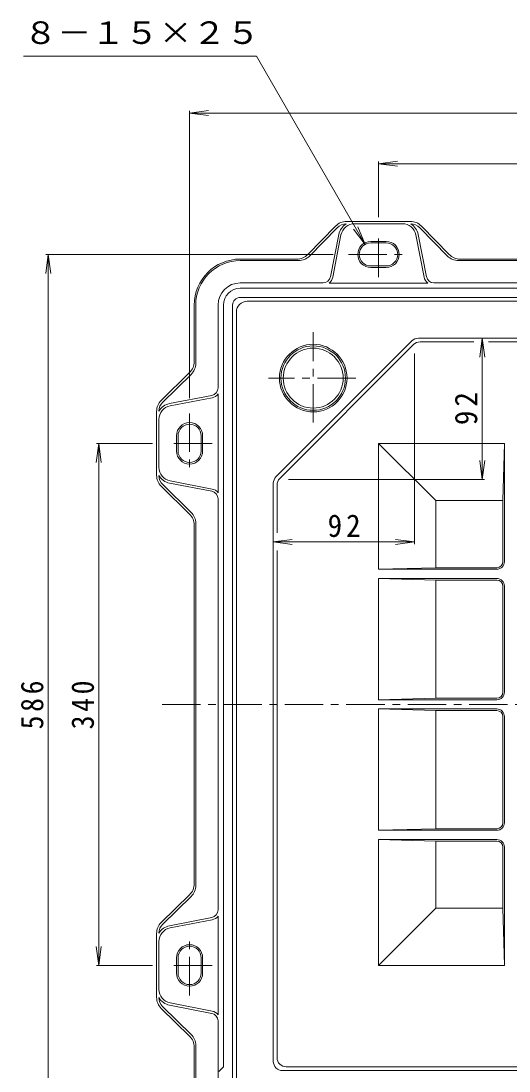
# Model space of a CAD drawing. Units: millimetres, scale not verified. Extents: x -721 to 722, y -685 to 395.
# Drawn here: x -721 to -403, y -309 to 375 of the extents above; entities that cross this region are included whole.
import ezdxf
from ezdxf.enums import TextEntityAlignment as Align

# ---------------------------------------------------------------- set-up
doc = ezdxf.new("R2010")
doc.units = ezdxf.units.MM
doc.header["$LTSCALE"] = 5
doc.linetypes.add('CHAIN1', pattern=[8, 5, -1, 1, -1])
for name, color, linetype, lineweight in [('0-0_通り芯', 3, 'Continuous', 13), ('0-1_ピット', 2, 'Continuous', 13), ('0-4_寸法', 7, 'Continuous', 13)]:
    doc.layers.add(name, color=color, linetype=linetype, lineweight=lineweight)
doc.styles.add('ＭＳ ゴシック', font='')
doc.styles.get('ＭＳ ゴシック').set_extended_font_data('MS Gothic')

msp = doc.modelspace()

# ---------------------------------------------------------------- linework, layer by layer
at = {"layer": '0-0_通り芯'}
for p, q in [((-573.491, 192.493), (-62.491, 192.493)), ((-580.491, 185.493), (-580.491, -325.507)), ((-554.733, 78.25), (-466.248, 166.736)), ((-552.265, 77.183), (-465.18, 164.268)), ((-462.005, 168.493), (-173.976, 168.493)), ((-460.938, 166.025), (-425.918, 166.025)), ((-416.263, 166.025), (-175.043, 166.025)), ((-450.67, 62.672), (-487.991, 99.993)), ((-405.991, 99.993), (-487.991, 99.993)), ((-487.991, 17.993), (-487.991, 99.993)), ((-406.991, 62.672), (-405.991, 99.993)), ((-405.991, 22.993), (-405.991, 99.993)), ((-556.491, -302.507), (-556.491, 74.008)), ((-554.023, 41.78), (-554.023, 72.94)), ((-406.991, 62.672), (-450.67, 62.672)), ((-450.67, 18.993), (-450.67, 62.672)), ((-406.991, 22.993), (-406.991, 62.672)), ((-554.023, -300.039), (-554.023, 30.205)), ((-450.67, 18.993), (-487.991, 17.993)), ((-410.99, 17.993), (-487.991, 17.993)), ((-410.99, 18.993), (-450.67, 18.993)), ((-487.991, 11.993), (-450.67, 10.993)), ((-410.99, 11.993), (-487.991, 11.993)), ((-487.991, -67.007), (-487.991, 11.993)), ((-450.67, -66.007), (-450.67, 10.993)), ((-410.99, 10.993), (-450.67, 10.993)), ((-406.991, -62.007), (-406.991, 6.993)), ((-405.991, -62.007), (-405.991, 6.993)), ((-450.67, -66.007), (-487.991, -67.007)), ((-410.99, -67.007), (-487.991, -67.007)), ((-410.99, -66.007), (-450.67, -66.007)), ((-450.67, -74.007), (-487.991, -73.007)), ((-410.99, -73.007), (-487.991, -73.007)), ((-487.991, -152.007), (-487.991, -73.007)), ((-450.67, -74.007), (-450.67, -151.007)), ((-410.99, -74.007), (-450.67, -74.007)), ((-406.991, -78.007), (-406.991, -147.007)), ((-405.991, -78.007), (-405.991, -147.007)), ((-487.991, -152.007), (-450.67, -151.007)), ((-410.99, -152.007), (-487.991, -152.007)), ((-410.99, -151.007), (-450.67, -151.007)), ((-450.67, -159.007), (-487.991, -158.007)), ((-410.99, -158.007), (-487.991, -158.007)), ((-487.991, -240.007), (-487.991, -158.007)), ((-450.67, -159.007), (-450.67, -202.687)), ((-410.99, -159.007), (-450.67, -159.007)), ((-406.991, -163.007), (-406.991, -202.687)), ((-405.991, -163.007), (-405.991, -240.007)), ((-450.67, -202.687), (-487.991, -240.007)), ((-406.991, -202.687), (-450.67, -202.687)), ((-406.991, -202.687), (-405.991, -240.007)), ((-405.991, -240.007), (-487.991, -240.007)), ((-548.023, -306.039), (-87.959, -306.039)), ((-550.491, -308.507), (-85.491, -308.507))]:
    msp.add_line(p, q, dxfattribs=at)
at = {"layer": '0-0_通り芯', "linetype": 'CHAIN1'}
for p, q in [((-530.491, 113.503), (-530.491, 172.302)), ((-502.749, 142.493), (-559.588, 142.493)), ((-628.937, -70.007), (-2.597, -70.007))]:
    msp.add_line(p, q, dxfattribs=at)
at = {"layer": '0-0_通り芯'}
for radius in [22, 21, 19.5]:
    msp.add_circle((-530.491, 142.493), radius, dxfattribs=at)
for centre, radius, start, end in [((-573.491, 185.493), 7, 90, 180), ((-462.005, 162.493), 6, 90, 134.99933), ((-460.938, 160.025), 6, 90, 134.99933), ((-550.491, 74.008), 6, 135.00067, 180), ((-548.023, 72.94), 6, 135.00067, 180), ((-410.99, 22.993), 4, 270, 0), ((-410.99, 22.993), 5, 270, 0), ((-410.99, 6.993), 5, 0, 90), ((-410.99, 6.993), 4, 0, 90), ((-410.99, -62.007), 5, 270, 0), ((-410.99, -62.007), 4, 270, 0), ((-410.99, -78.007), 5, 0, 90), ((-410.99, -78.007), 4, 0, 90), ((-410.99, -147.007), 4, 270, 0), ((-410.99, -147.007), 5, 270, 0), ((-410.99, -163.007), 5, 0, 90), ((-410.99, -163.007), 4, 0, 90), ((-548.023, -300.039), 6, 180, 270), ((-550.491, -302.507), 6, 180, 270)]:
    msp.add_arc(centre, radius, start, end, dxfattribs=at)
at = {"layer": '0-1_ピット'}
for p, q in [((-515.931, 241.491), (-534.05, 222.995)), ((-532.929, 221.995), (-514.86, 240.441)), ((-508.788, 244.493), (-467.193, 244.493)), ((-503.569, 242.993), (-472.412, 242.993)), ((-443.052, 221.995), (-461.121, 240.441)), ((-460.05, 241.491), (-441.931, 222.995)), ((-519.205, 208.54), (-513.876, 235.993)), ((-512.404, 235.708), (-517.732, 208.254)), ((-463.577, 235.708), (-458.249, 208.254)), ((-456.776, 208.54), (-462.105, 235.993)), ((-492.99, 231.493), (-482.991, 231.493)), ((-492.99, 230.493), (-482.991, 230.493)), ((-577.991, 219.993), (-541.193, 219.993)), ((-577.991, 218.993), (-540.073, 218.993)), ((-200.073, 218.993), (-435.908, 218.993)), ((-201.193, 219.993), (-434.788, 219.993)), ((-492.99, 215.493), (-482.991, 215.493)), ((-492.99, 214.493), (-482.991, 214.493)), ((-524.113, 204.493), (-577.991, 204.493)), ((-57.991, 200.993), (-577.991, 200.993)), ((-520.133, 204.354), (-455.848, 204.354)), ((-184.113, 204.493), (-451.868, 204.493)), ((-57.991, 194.993), (-577.991, 194.993)), ((-607.991, 189.993), (-607.991, 153.195)), ((-606.991, 189.993), (-606.991, 152.075)), ((-592.491, 136.116), (-592.491, 189.993)), ((-588.991, -306.007), (-588.991, 189.993)), ((-582.991, 189.993), (-582.991, -330.007)), ((-629.488, 127.934), (-610.993, 146.052)), ((-609.993, 144.932), (-628.439, 126.862)), ((-596.538, 131.207), (-623.991, 125.879)), ((-592.352, 132.135), (-592.352, 67.85)), ((-623.705, 124.406), (-596.252, 129.735)), ((-632.491, 120.79), (-632.491, 79.196)), ((-630.99, 115.571), (-630.99, 84.415)), ((-619.491, 104.993), (-619.491, 94.993)), ((-618.491, 104.993), (-618.491, 94.993)), ((-603.491, 104.993), (-603.491, 94.993)), ((-602.491, 104.993), (-602.491, 94.993)), ((-623.705, 75.58), (-596.252, 70.251)), ((-629.488, 72.052), (-610.993, 53.934)), ((-609.993, 55.054), (-628.439, 73.123)), ((-596.538, 68.778), (-623.991, 74.107)), ((-592.491, 63.87), (-592.491, -203.884)), ((-606.991, -187.924), (-606.991, 47.91)), ((-607.991, -186.804), (-607.991, 46.79)), ((-629.488, -212.066), (-610.993, -193.948)), ((-609.993, -195.068), (-628.439, -213.138)), ((-596.538, -208.793), (-623.991, -214.121)), ((-623.705, -215.594), (-596.252, -210.265)), ((-592.352, -272.149), (-592.352, -207.865)), ((-632.491, -260.804), (-632.491, -219.21)), ((-630.99, -255.585), (-630.99, -224.429)), ((-619.491, -245.007), (-619.491, -235.007)), ((-618.491, -245.007), (-618.491, -235.007)), ((-603.491, -245.007), (-603.491, -235.007)), ((-602.491, -245.007), (-602.491, -235.007)), ((-596.538, -271.221), (-623.991, -265.893)), ((-623.705, -264.42), (-596.252, -269.749)), ((-629.488, -267.948), (-610.993, -286.066)), ((-609.993, -284.946), (-628.439, -266.876)), ((-592.491, -336.509), (-592.491, -276.13)), ((-607.991, -330.007), (-607.991, -293.21)), ((-606.991, -330.007), (-606.991, -292.09)), ((-591.991, -309.007), (-588.991, -306.007))]:
    msp.add_line(p, q, dxfattribs=at)
at = {"layer": '0-1_ピット', "linetype": 'CHAIN1'}
for p, q in [((-487.991, 208.315), (-487.991, 237.182)), ((-507.496, 222.993), (-469.066, 222.993)), ((-610.991, 119.498), (-610.991, 81.068)), ((-596.312, 99.993), (-625.179, 99.993)), ((-610.991, -259.513), (-610.991, -221.082)), ((-596.312, -240.007), (-625.179, -240.007))]:
    msp.add_line(p, q, dxfattribs=at)
at = {"layer": '0-1_ピット'}
for centre, radius, start, end in [((-508.788, 234.493), 10, 90, 135.59067), ((-508.788, 234.493), 8.5, 91.29875, 135.59067), ((-503.569, 233.993), 10.5, 121.02563, 169.01569), ((-503.569, 233.993), 9, 90, 169.01569), ((-472.412, 233.993), 9, 10.98431, 90), ((-467.193, 234.493), 10, 44.40933, 90), ((-472.412, 233.993), 10.5, 10.98431, 58.97437), ((-467.193, 234.493), 8.5, 44.40933, 88.70125), ((-492.99, 222.993), 8.5, 90, 270), ((-492.99, 222.993), 7.5, 90, 270), ((-482.991, 222.993), 8.5, 270, 90), ((-482.991, 222.993), 7.5, 270, 90), ((-577.991, 189.993), 30, 90, 180), ((-577.991, 189.993), 29, 90, 180), ((-541.193, 229.993), 10, 270, 315.59067), ((-540.073, 228.993), 10, 270, 315.59027), ((-435.908, 228.993), 10, 224.40973, 270), ((-434.788, 229.993), 10, 224.40933, 270), ((-524.113, 209.493), 5, 270, 349.01515), ((-524.113, 209.493), 6.5, 307.76227, 349.01515), ((-451.868, 209.493), 6.5, 190.98485, 232.23773), ((-451.868, 209.493), 5, 190.98485, 270), ((-577.991, 189.993), 14.5, 90, 180), ((-577.991, 189.993), 11, 90, 180), ((-577.991, 189.993), 5, 90, 180), ((-617.991, 153.195), 10, 314.40933, 0), ((-616.991, 152.075), 10, 314.40973, 0), ((-597.491, 136.116), 5, 280.98485, 0), ((-597.491, 136.116), 6.5, 280.98485, 322.23773), ((-622.491, 120.79), 10, 134.40933, 180), ((-621.99, 115.571), 9, 100.98431, 180), ((-622.491, 120.79), 8.5, 134.40933, 178.70125), ((-621.99, 115.571), 10.5, 100.98431, 148.97437), ((-610.991, 104.993), 8.5, 0, 180), ((-610.991, 104.993), 7.5, 0, 180), ((-610.991, 94.993), 8.5, 180, 0), ((-610.991, 94.993), 7.5, 180, 0), ((-621.99, 84.415), 9, 180, 259.01569), ((-622.491, 79.196), 10, 180, 225.59067), ((-622.491, 79.196), 8.5, 181.29875, 225.59067), ((-621.99, 84.415), 10.5, 211.02563, 259.01569), ((-597.491, 63.87), 5, 0, 79.01515), ((-597.491, 63.87), 6.5, 37.76227, 79.01515), ((-616.991, 47.91), 10, 0, 45.59027), ((-617.991, 46.79), 10, 0, 45.59067), ((-617.991, -186.804), 10, 314.40933, 0), ((-616.991, -187.924), 10, 314.40973, 0), ((-597.491, -203.884), 5, 280.98485, 0), ((-597.491, -203.884), 6.5, 280.98485, 322.23773), ((-622.491, -219.21), 10, 134.40933, 180), ((-621.99, -224.429), 9, 100.98431, 180), ((-622.491, -219.21), 8.5, 134.40933, 178.70125), ((-621.99, -224.429), 10.5, 100.98431, 148.97437), ((-610.991, -235.007), 8.5, 0, 180), ((-610.991, -235.007), 7.5, 0, 180), ((-610.991, -245.007), 8.5, 180, 0), ((-610.991, -245.007), 7.5, 180, 0), ((-621.99, -255.585), 9, 180, 259.01569), ((-622.491, -260.804), 10, 180, 225.59067), ((-622.491, -260.804), 8.5, 181.29875, 225.59067), ((-621.99, -255.585), 10.5, 211.02563, 259.01569), ((-597.491, -276.13), 5, 0, 79.01515), ((-597.491, -276.13), 6.5, 37.76227, 79.01515), ((-617.991, -293.21), 10, 0, 45.59067), ((-616.991, -292.09), 10, 0, 45.59027)]:
    msp.add_arc(centre, radius, start, end, dxfattribs=at)
at = {"layer": '0-4_寸法'}
for p, q in [((-719.205, 352.076), (-567.517, 352.076)), ((-496.74, 229.488), (-567.517, 352.076)), ((-610.991, 315.083), (-598.598, 316.715)), ((-610.991, 316.583), (-610.991, 129.498)), ((-610.991, 315.083), (-24.991, 315.083)), ((-610.991, 315.083), (-598.598, 313.452)), ((-487.991, 282.119), (-475.598, 283.751)), ((-487.991, 283.619), (-487.991, 247.182)), ((-487.991, 282.119), (-475.598, 280.488)), ((-487.991, 282.119), (-147.991, 282.119)), ((-496.74, 229.488), (-504.35, 239.405)), ((-496.74, 229.488), (-501.524, 241.037)), ((-703.081, 222.993), (-704.712, 210.6)), ((-704.581, 222.993), (-517.496, 222.993)), ((-703.081, -363.007), (-703.081, 222.993)), ((-703.081, 222.993), (-701.449, 210.6)), ((-420.458, 168.493), (-422.089, 156.1)), ((-420.458, 76.493), (-420.458, 168.493)), ((-420.458, 168.493), (-418.826, 156.1)), ((-464.491, 34.319), (-464.491, 158.493)), ((-670.117, 99.993), (-671.748, 87.6)), ((-671.617, 99.993), (-635.179, 99.993)), ((-670.117, -240.007), (-670.117, 99.993)), ((-670.117, 99.993), (-668.485, 87.6)), ((-420.458, 76.493), (-422.089, 88.886)), ((-420.458, 76.493), (-418.826, 88.886)), ((-418.958, 76.493), (-546.491, 76.493)), ((-556.491, 35.819), (-544.097, 37.45)), ((-556.491, 35.819), (-464.491, 35.819)), ((-556.491, 35.819), (-544.097, 34.187)), ((-464.491, 35.819), (-476.884, 37.45)), ((-464.491, 35.819), (-476.884, 34.187)), ((-670.117, -240.007), (-671.748, -227.614)), ((-670.117, -240.007), (-668.485, -227.614)), ((-671.617, -240.007), (-635.179, -240.007))]:
    msp.add_line(p, q, dxfattribs=at)

# ---------------------------------------------------------------- texts
at = {"layer": '0-4_寸法', "color": 2, "style": 'ＭＳ ゴシック', "width": 1.1}
msp.add_text('８－１５×２５', height=14.66, dxfattribs=at).set_placement((-719.07, 355.704), align=Align.BOTTOM_LEFT)
at = {"layer": '0-4_寸法', "color": 2, "char_height": 14.66, "attachment_point": 7, "rotation": 90, "style": 'ＭＳ ゴシック'}
for s, insert in [('\\T1.27;\\W0.95;92', (-423.458, 111.868)), ('\\T1.27;\\W0.9;586', (-706.081, -86.257)), ('\\T1.27;\\W0.9;340', (-673.117, -86.257))]:
    msp.add_mtext(s, dxfattribs=dict(at, insert=insert))
at = {"layer": '0-4_寸法', "color": 2, "insert": (-521.116, 38.819), "char_height": 14.66, "attachment_point": 7, "style": 'ＭＳ ゴシック'}
msp.add_mtext('\\T1.27;\\W0.95;92', dxfattribs=at)

doc.saveas('drawing.dxf')
